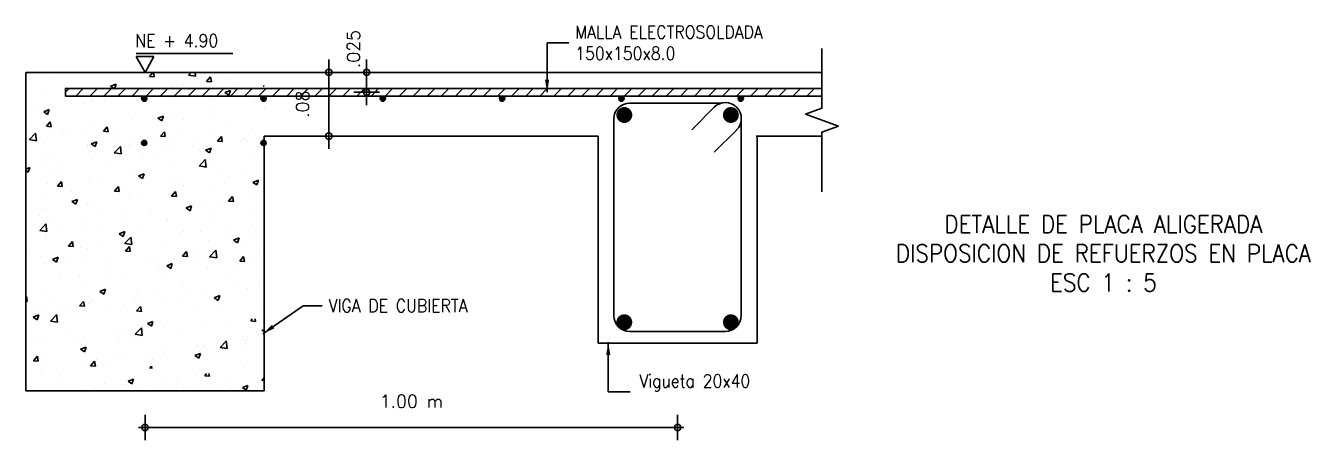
# Model space of a CAD drawing. Header units: feet. Extents: x -398 to 164, y -304 to 319.
# Drawn here: x -240.196 to -238.581, y -158.353 to -157.832 of the extents above; entities that cross this region are included whole.
import ezdxf

# ---------------------------------------------------------------- set-up
doc = ezdxf.new("R2010")
doc.units = ezdxf.units.FT
doc.header["$MEASUREMENT"] = 0
doc.layers.get('DEFPOINTS').update_dxf_attribs({"lineweight": 0})
for name, color, linetype in [('ACERO-2', 11, 'Continuous'), ('ACERO-3', 4, 'Continuous'), ('ACERO-4', 2, 'Continuous'), ('DIM', 7, 'Continuous'), ('ESTR', 7, 'Continuous'), ('FLECHAS', 7, 'Continuous'), ('HATCH', 9, 'Continuous'), ('PLACA', 3, 'Continuous'), ('PROV', 4, 'Continuous'), ('TEXTO', 7, 'Continuous')]:
    doc.layers.add(name, color=color, linetype=linetype)
doc.layers.add('TX', color=60, linetype='Continuous', lineweight=0)
doc.styles.add('D010N', font='romans.shx', dxfattribs={"height": 0.016})
doc.styles.add('ROMANS', font='romans.shx', dxfattribs={"width": 0.9})
doc.styles.add('SETEYCO', font='ROMANS.shx', dxfattribs={"width": 0.9, "height": 0.24})
doc.dimstyles.new('D010', dxfattribs={"dimtxt": 0.15, "dimasz": 0.008, "dimexe": 0, "dimexo": 0, "dimgap": 0.025, "dimtad": 1, "dimzin": 4, "dimdsep": 46, "dimtxsty": 'D010N', "dimblk1": 'DIMBLK', "dimblk2": 'DIMBLK', "dimsah": 1, "dimcen": 0.09, "dimse1": 1, "dimse2": 1, "dimclrd": 9, "dimclre": 256, "dimclrt": 256, "dimadec": 0, "dimazin": 0, "dimtfac": 6, "dimtix": 1, "dimtmove": 2, "dimatfit": 3, "dimfxl": 1, "dimtvp": 0.466667, "dimtolj": 1, "dimtzin": 4, "dimarcsym": 0})
doc.dimstyles.new('D010$7', dxfattribs={"dimtxt": 0.016, "dimasz": 0.016, "dimexe": 0, "dimexo": 0, "dimgap": 0.025, "dimtad": 1, "dimzin": 4, "dimdsep": 46, "dimtxsty": 'D010N', "dimblk1": 'DIMBLK', "dimblk2": 'DIMBLK', "dimsah": 1, "dimcen": 0.09, "dimse1": 1, "dimse2": 1, "dimclrd": 9, "dimclre": 256, "dimclrt": 256, "dimadec": 0, "dimazin": 0, "dimtfac": 6, "dimtix": 1, "dimtmove": 2, "dimatfit": 3, "dimfxl": 1, "dimtvp": 0.466667, "dimtolj": 1, "dimtzin": 4, "dimarcsym": 0})

# ---------------------------------------------------------------- blocks, each defined once
blk = doc.blocks.new('DIMBLK')
for q in [(0, 2), (0, -2), (-1, 0), (1, 0)]:
    blk.add_line((0, 0), q)
blk.add_circle((0, 0), 0.5)
blk = doc.blocks.new('*D336')
at = {"layer": 'DEFPOINTS', "color": 0, "transparency": 16777216}
for p in [(-239.8958, -157.8907), (-240.1458, -157.9157), (-239.7672, -157.9157)]:
    blk.add_point(p, dxfattribs=at)
at = {"layer": 'DIM', "color": 9, "lineweight": -2, "transparency": 16777216}
for p, q in [((-239.7672, -157.8827), (-239.7672, -157.8747)), ((-239.7672, -157.8907), (-239.7672, -157.9157)), ((-239.7672, -157.9237), (-239.7672, -157.9317))]:
    blk.add_line(p, q, dxfattribs=at)
at = {"layer": 'DIM', "color": 9, "lineweight": -2, "transparency": 16777216, "xscale": 0.008, "yscale": 0.008, "zscale": 0.008}
for p, rotation in [((-239.7672, -157.8907), 270), ((-239.7672, -157.9157), 90)]:
    blk.add_blockref('DIMBLK', p, dxfattribs=dict(at, rotation=rotation))
at = {"layer": 'DIM', "transparency": 16777216, "insert": (-239.7836, -157.8614), "char_height": 0.016, "attachment_point": 5, "rotation": 90, "style": 'D010N'}
blk.add_mtext('\\A1;.025', dxfattribs=at)
blk = doc.blocks.new('*D337')
at = {"layer": 'DEFPOINTS', "color": 0, "transparency": 16777216}
for p in [(-239.7672, -157.8907), (-239.8147, -157.9707), (-239.7672, -157.9707)]:
    blk.add_point(p, dxfattribs=at)
at = {"layer": 'DIM', "color": 9, "lineweight": -2, "transparency": 16777216}
for p, q in [((-239.8147, -157.8827), (-239.8147, -157.8747)), ((-239.8147, -157.8907), (-239.8147, -157.9707)), ((-239.8147, -157.9787), (-239.8147, -157.9867))]:
    blk.add_line(p, q, dxfattribs=at)
at = {"layer": 'DIM', "color": 9, "lineweight": -2, "transparency": 16777216, "xscale": 0.008, "yscale": 0.008, "zscale": 0.008}
for p, rotation in [((-239.8147, -157.8907), 270), ((-239.8147, -157.9707), 90)]:
    blk.add_blockref('DIMBLK', p, dxfattribs=dict(at, rotation=rotation))
at = {"layer": 'DIM', "transparency": 16777216, "insert": (-239.8477, -157.9307), "char_height": 0.016, "attachment_point": 5, "rotation": 90, "style": 'D010N'}
blk.add_mtext('\\A1;.08', dxfattribs=at)
blk = doc.blocks.new('nivel100')
at = {"layer": 'TEXTO'}
for p, q in [((-0.113, 0.238), (1.102, 0.238)), ((-0.113, 0.199), (0.112, 0.199)), ((-0.113, 0.199), (0, 0)), ((0.112, 0.199), (0, 0))]:
    blk.add_line(p, q, dxfattribs=at)
at = {"layer": 'TEXTO', "style": 'ROMANS', "width": 0.9}
blk.add_attdef('NE+0.00', (-0.123, 0.318), '', height=0.16, dxfattribs=at)
blk = doc.blocks.new('*D338')
at = {"layer": 'DEFPOINTS', "color": 0, "transparency": 16777216}
for p in [(-239.3762, -158.2307), (-240.0458, -158.2907), (-239.3762, -158.3367)]:
    blk.add_point(p, dxfattribs=at)
at = {"layer": 'DIM', "color": 9, "lineweight": -2, "transparency": 16777216}
blk.add_line((-240.0378, -158.3367), (-239.3842, -158.3367), dxfattribs=at)
at = {"layer": 'DIM', "color": 9, "lineweight": -2, "transparency": 16777216, "xscale": 0.008, "yscale": 0.008, "zscale": 0.008, "rotation": 180}
blk.add_blockref('DIMBLK', (-240.0458, -158.3367), dxfattribs=at)
at = {"layer": 'DIM', "color": 9, "lineweight": -2, "transparency": 16777216, "xscale": 0.008, "yscale": 0.008, "zscale": 0.008}
blk.add_blockref('DIMBLK', (-239.3762, -158.3367), dxfattribs=at)
at = {"layer": 'DIM', "transparency": 16777216, "insert": (-239.711, -158.3037), "char_height": 0.016, "attachment_point": 5, "style": 'D010N'}
blk.add_mtext('\\A1;1.00 m', dxfattribs=at)

msp = doc.modelspace()

# ---------------------------------------------------------------- hatches: boundary and pattern name
at = {"layer": 'ACERO-3'}
h = msp.add_hatch(color=256, dxfattribs=at)
edge = h.paths.add_edge_path()
edge.add_arc((-240.0468, -157.9237), 0.00325, 0, 360)
h = msp.add_hatch(color=256, dxfattribs=at)
edge = h.paths.add_edge_path()
edge.add_arc((-239.8968, -157.9237), 0.00325, 0, 360)
h = msp.add_hatch(color=256, dxfattribs=at)
edge = h.paths.add_edge_path()
edge.add_arc((-239.7468, -157.9237), 0.00325, 0, 360)
h = msp.add_hatch(color=256, dxfattribs=at)
edge = h.paths.add_edge_path()
edge.add_arc((-239.5968, -157.9237), 0.00325, 0, 360)
h = msp.add_hatch(color=256, dxfattribs=at)
edge = h.paths.add_edge_path()
edge.add_arc((-239.4468, -157.9237), 0.00325, 0, 360)
h = msp.add_hatch(color=256, dxfattribs=at)
edge = h.paths.add_edge_path()
edge.add_arc((-239.2968, -157.9237), 0.00325, 0, 360)
h = msp.add_hatch(color=256, dxfattribs=at)
edge = h.paths.add_edge_path()
edge.add_arc((-240.0468, -157.9792), 0.00325, 0, 360)
h = msp.add_hatch(color=256, dxfattribs=at)
edge = h.paths.add_edge_path()
edge.add_arc((-239.8968, -157.9792), 0.00325, 0, 360)
at = {"layer": 'HATCH'}
h = msp.add_hatch(dxfattribs=at)
h.set_pattern_fill('ANSI31', color=256, scale=0.1, style=0)
h.set_pattern_definition([(45, (-36.913182, -255.574644), (-0.00883883476, 0.00883883476), [])])
h.paths.add_polyline_path([(-239.1947, -157.9204), (-239.1947, -157.9109), (-240.1458, -157.9109), (-240.1458, -157.9204)])

# ---------------------------------------------------------------- linework, layer by layer
at = {"layer": 'ACERO-2'}
for p, q in [((-239.4365, -157.9293), (-239.321, -157.9293)), ((-239.3585, -157.9628), (-239.3302, -157.9345)), ((-239.4564, -158.1961), (-239.4564, -157.9474)), ((-239.2963, -157.9459), (-239.2963, -158.1961)), ((-239.3302, -157.9911), (-239.3019, -157.9628)), ((-239.3163, -158.2161), (-239.4364, -158.2161))]:
    msp.add_line(p, q, dxfattribs=at)
for centre, start, end in [((-239.4365, -157.9493), 90, 180), ((-239.3161, -157.9487), 315, 135), ((-239.4364, -158.1961), 180, 270), ((-239.3163, -158.1961), 270, 0)]:
    msp.add_arc(centre, 0.02, start, end, dxfattribs=at)
at = {"layer": 'ACERO-3'}
for centre in [(-240.0468, -157.9237), (-239.8968, -157.9237), (-239.7468, -157.9237), (-239.5968, -157.9237), (-239.4468, -157.9237), (-239.2968, -157.9237), (-240.0468, -157.9792), (-239.8968, -157.9792)]:
    msp.add_circle(centre, 0.00325, dxfattribs=at)
at = {"layer": 'ACERO-4'}
msp.add_lwpolyline([(-239.1947, -157.9204), (-240.1458, -157.9204), (-240.1458, -157.9109), (-239.1947, -157.9109)], dxfattribs=at)
at = {"layer": 'ESTR', "const_width": 0.01}
for points in [[(-239.4482, -157.9442, 1), (-239.4382, -157.9442, 1)], [(-239.3142, -157.9442, 1), (-239.3042, -157.9442, 1)], [(-239.4482, -158.2045, 1), (-239.4382, -158.2045, 1)], [(-239.3142, -158.2045, 1), (-239.3042, -158.2045, 1)]]:
    msp.add_lwpolyline(points, format="xyb", close=True, dxfattribs=at)
at = {"layer": 'HATCH'}
for p, q in [((-240.1518, -157.8909), (-240.1518, -157.8909)), ((-240.0401, -157.8957), (-240.0359, -157.8907)), ((-240.0342, -157.8962), (-240.0352, -157.8907)), ((-239.9911, -157.8943), (-239.9876, -157.8907)), ((-239.9822, -157.8956), (-239.9828, -157.8907)), ((-240.1635, -157.8973), (-240.1635, -157.8973)), ((-240.1586, -157.8986), (-240.1586, -157.8986)), ((-240.0892, -157.908), (-240.0822, -157.9053)), ((-240.0892, -157.908), (-240.0842, -157.9113)), ((-240.0842, -157.9113), (-240.0822, -157.9053)), ((-240.0401, -157.8957), (-240.0342, -157.8962)), ((-240.0109, -157.9097), (-240.0109, -157.9097)), ((-239.997, -157.9059), (-239.997, -157.9059)), ((-239.9911, -157.8943), (-239.9822, -157.8956)), ((-239.9707, -157.9098), (-239.9707, -157.9098)), ((-239.9684, -157.902), (-239.9636, -157.8962)), ((-239.9684, -157.902), (-239.9624, -157.9025)), ((-239.9624, -157.9025), (-239.9636, -157.8962)), ((-239.959, -157.9022), (-239.959, -157.9022)), ((-239.9387, -157.8959), (-239.9387, -157.8959)), ((-239.9328, -157.9048), (-239.9328, -157.9048)), ((-239.9077, -157.8951), (-239.9077, -157.8951)), ((-239.8967, -157.9082), (-239.8958, -157.9072)), ((-239.8967, -157.9082), (-239.8958, -157.9083)), ((-240.1732, -157.9153), (-240.1732, -157.9153)), ((-240.1198, -157.9175), (-240.1198, -157.9175)), ((-240.1136, -157.9259), (-240.1136, -157.9259)), ((-240.1128, -157.9231), (-240.1128, -157.9231)), ((-240.0664, -157.9198), (-240.0664, -157.9198)), ((-240.0614, -157.9161), (-240.0614, -157.9161)), ((-240.0589, -157.9214), (-240.0589, -157.9214)), ((-240.0553, -157.9159), (-240.0553, -157.9159)), ((-240.013, -157.922), (-240.013, -157.922)), ((-239.9957, -157.9131), (-239.9957, -157.9131)), ((-239.9597, -157.9243), (-239.9597, -157.9243)), ((-239.9455, -157.916), (-239.9385, -157.9133)), ((-239.9455, -157.916), (-239.9405, -157.9193)), ((-239.9405, -157.9193), (-239.9385, -157.9133)), ((-240.185, -157.938), (-240.185, -157.938)), ((-240.1732, -157.9402), (-240.1662, -157.9375)), ((-240.1732, -157.9402), (-240.1683, -157.9436)), ((-240.1719, -157.9359), (-240.1719, -157.9359)), ((-240.1683, -157.9436), (-240.1662, -157.9375)), ((-240.1647, -157.9306), (-240.1647, -157.9306)), ((-240.1218, -157.9297), (-240.1218, -157.9297)), ((-240.0968, -157.9264), (-240.0968, -157.9264)), ((-239.9602, -157.9355), (-239.9602, -157.9355)), ((-239.9089, -157.9284), (-239.9089, -157.9284)), ((-239.9063, -157.9265), (-239.9063, -157.9265)), ((-239.896, -157.936), (-239.896, -157.936)), ((-240.1697, -157.9584), (-240.1649, -157.9526)), ((-240.1697, -157.9584), (-240.1637, -157.9589)), ((-240.1637, -157.9589), (-240.1649, -157.9526)), ((-240.114, -157.9564), (-240.114, -157.9564)), ((-240.0627, -157.9494), (-240.0627, -157.9494)), ((-240.0295, -157.9482), (-240.0225, -157.9455)), ((-240.0295, -157.9482), (-240.0245, -157.9516)), ((-240.0245, -157.9516), (-240.0225, -157.9455)), ((-240.022, -157.9526), (-240.022, -157.9526)), ((-240.0122, -157.943), (-240.0122, -157.943)), ((-239.997, -157.9493), (-239.997, -157.9493)), ((-239.9591, -157.9443), (-239.9591, -157.9443)), ((-239.9428, -157.9556), (-239.9428, -157.9556)), ((-240.1927, -157.9664), (-240.1927, -157.9664)), ((-240.1913, -157.9752), (-240.1835, -157.967)), ((-240.1824, -157.9765), (-240.1835, -157.967)), ((-240.1659, -157.9639), (-240.1659, -157.9639)), ((-240.1481, -157.9692), (-240.1481, -157.9692)), ((-240.1393, -157.9686), (-240.1393, -157.9686)), ((-240.1231, -157.9659), (-240.1231, -157.9659)), ((-240.098, -157.9646), (-240.0932, -157.9589)), ((-240.098, -157.9646), (-240.092, -157.9652)), ((-240.092, -157.9652), (-240.0932, -157.9589)), ((-240.0859, -157.9709), (-240.0859, -157.9709)), ((-240.0852, -157.9609), (-240.0852, -157.9609)), ((-240.0325, -157.9731), (-240.0325, -157.9731)), ((-240.0263, -157.9709), (-240.0214, -157.9652)), ((-240.0263, -157.9709), (-240.0203, -157.9714)), ((-240.0203, -157.9714), (-240.0214, -157.9652)), ((-240.0011, -157.9656), (-240.0011, -157.9656)), ((-239.9614, -157.9688), (-239.9614, -157.9688)), ((-239.9545, -157.9772), (-239.9497, -157.9714)), ((-239.9486, -157.9777), (-239.9497, -157.9714)), ((-239.9101, -157.9617), (-239.9101, -157.9617)), ((-239.8973, -157.9721), (-239.8973, -157.9721)), ((-240.1913, -157.9751), (-240.1824, -157.9765)), ((-240.1716, -157.9798), (-240.1716, -157.9798)), ((-240.1182, -157.982), (-240.1182, -157.982)), ((-240.1177, -157.9856), (-240.1177, -157.9856)), ((-240.1152, -157.9897), (-240.1152, -157.9897)), ((-240.1135, -157.9805), (-240.1065, -157.9778)), ((-240.1135, -157.9805), (-240.1086, -157.9838)), ((-240.1086, -157.9838), (-240.1065, -157.9778)), ((-240.0846, -157.9917), (-240.0768, -157.9836)), ((-240.0757, -157.9931), (-240.0768, -157.9836)), ((-240.0648, -157.9843), (-240.0648, -157.9843)), ((-240.0639, -157.9827), (-240.0639, -157.9827)), ((-240.0594, -157.9756), (-240.0594, -157.9756)), ((-240.0233, -157.9887), (-240.0233, -157.9887)), ((-240.0134, -157.9763), (-240.0134, -157.9763)), ((-240.0114, -157.9866), (-240.0114, -157.9866)), ((-239.9854, -157.9837), (-239.9854, -157.9837)), ((-239.9791, -157.9754), (-239.9791, -157.9754)), ((-239.9771, -157.9875), (-239.9771, -157.9875)), ((-239.9698, -157.9885), (-239.9628, -157.9858)), ((-239.9698, -157.9885), (-239.9649, -157.9919)), ((-239.9648, -157.9919), (-239.9628, -157.9858)), ((-239.9581, -157.9888), (-239.9581, -157.9888)), ((-239.9545, -157.9772), (-239.9486, -157.9777)), ((-239.9258, -157.9776), (-239.9258, -157.9776)), ((-239.9223, -157.9754), (-239.9223, -157.9754)), ((-239.9188, -157.9775), (-239.9188, -157.9775)), ((-240.1761, -157.9956), (-240.1761, -157.9956)), ((-240.1672, -157.9972), (-240.1672, -157.9972)), ((-240.1494, -158.0053), (-240.1494, -158.0053)), ((-240.1115, -158.0003), (-240.1115, -158.0003)), ((-240.0846, -157.9917), (-240.0757, -157.9931)), ((-240.0483, -157.992), (-240.0483, -157.992)), ((-240.0355, -157.9975), (-240.0355, -157.9975)), ((-239.9779, -158.0083), (-239.9701, -158.0001)), ((-239.969, -158.0096), (-239.9701, -158.0001)), ((-239.9626, -158.002), (-239.9626, -158.002)), ((-239.9113, -157.995), (-239.9113, -157.995)), ((-239.9047, -157.9911), (-239.9047, -157.9911)), ((-240.1958, -158.0121), (-240.1906, -158.0101)), ((-240.1958, -158.0139), (-240.1926, -158.0161)), ((-240.1926, -158.0161), (-240.1906, -158.0101)), ((-240.1744, -158.0086), (-240.1744, -158.0086)), ((-240.1592, -158.0194), (-240.1592, -158.0194)), ((-240.1521, -158.0176), (-240.1521, -158.0176)), ((-240.1164, -158.023), (-240.1164, -158.023)), ((-240.1058, -158.0217), (-240.1058, -158.0217)), ((-240.0938, -158.0075), (-240.0938, -158.0075)), ((-240.0651, -158.0159), (-240.0651, -158.0159)), ((-240.0538, -158.0207), (-240.0468, -158.0181)), ((-240.0538, -158.0207), (-240.0489, -158.0241)), ((-240.0489, -158.0241), (-240.0468, -158.0181)), ((-240.0146, -158.0095), (-240.0146, -158.0095)), ((-240.0117, -158.0232), (-240.0117, -158.0232)), ((-239.9779, -158.0082), (-239.969, -158.0096)), ((-239.9486, -158.0149), (-239.9486, -158.0149)), ((-239.939, -158.0225), (-239.939, -158.0225)), ((-239.9236, -158.0116), (-239.9236, -158.0116)), ((-240.1684, -158.0305), (-240.1684, -158.0305)), ((-240.1558, -158.0336), (-240.151, -158.0278)), ((-240.1558, -158.0336), (-240.1499, -158.0341)), ((-240.1499, -158.0341), (-240.151, -158.0278)), ((-240.0841, -158.0399), (-240.0793, -158.0341)), ((-240.0781, -158.0404), (-240.0793, -158.0341)), ((-240.0747, -158.0314), (-240.0747, -158.0314)), ((-240.0524, -158.0239), (-240.0524, -158.0239)), ((-240.0496, -158.0282), (-240.0496, -158.0282)), ((-239.999, -158.0262), (-239.999, -158.0262)), ((-239.9973, -158.0325), (-239.9973, -158.0325)), ((-239.9639, -158.0353), (-239.9639, -158.0353)), ((-239.9457, -158.0285), (-239.9457, -158.0285)), ((-239.9125, -158.0283), (-239.9125, -158.0283)), ((-239.9101, -158.0288), (-239.9031, -158.0261)), ((-239.9101, -158.0288), (-239.9052, -158.0321)), ((-239.9052, -158.0321), (-239.9031, -158.0261)), ((-240.1757, -158.0447), (-240.1757, -158.0447)), ((-240.1379, -158.053), (-240.1309, -158.0503)), ((-240.1379, -158.053), (-240.1329, -158.0564)), ((-240.1378, -158.0398), (-240.1378, -158.0398)), ((-240.1329, -158.0564), (-240.1309, -158.0503)), ((-240.1139, -158.0525), (-240.1139, -158.0525)), ((-240.0841, -158.0399), (-240.0781, -158.0404)), ((-240.0663, -158.0492), (-240.0663, -158.0492)), ((-240.0556, -158.0425), (-240.0556, -158.0425)), ((-240.0158, -158.0428), (-240.0158, -158.0428)), ((-240.0124, -158.0461), (-240.0076, -158.0404)), ((-240.0124, -158.0461), (-240.0064, -158.0467)), ((-240.0064, -158.0467), (-240.0076, -158.0404)), ((-239.9749, -158.0543), (-239.9749, -158.0543)), ((-239.9499, -158.051), (-239.9499, -158.051)), ((-239.9407, -158.0524), (-239.9358, -158.0467)), ((-239.9407, -158.0524), (-239.9347, -158.0529)), ((-239.9347, -158.0529), (-239.9358, -158.0467)), ((-239.912, -158.046), (-239.912, -158.046)), ((-240.1787, -158.0705), (-240.1787, -158.0705)), ((-240.1722, -158.0626), (-240.1722, -158.0626)), ((-240.1696, -158.0638), (-240.1696, -158.0638)), ((-240.1177, -158.0563), (-240.1177, -158.0563)), ((-240.101, -158.0709), (-240.101, -158.0709)), ((-240.0759, -158.0676), (-240.0759, -158.0676)), ((-240.0381, -158.0626), (-240.0381, -158.0626)), ((-239.9942, -158.061), (-239.9872, -158.0583)), ((-239.9942, -158.061), (-239.9892, -158.0644)), ((-239.9892, -158.0644), (-239.9872, -158.0583)), ((-239.9651, -158.0686), (-239.9651, -158.0686)), ((-239.9137, -158.0616), (-239.9137, -158.0616)), ((-240.1781, -158.0891), (-240.1703, -158.081)), ((-240.1692, -158.0905), (-240.1703, -158.081)), ((-240.1641, -158.0792), (-240.1641, -158.0792)), ((-240.1576, -158.084), (-240.1576, -158.084)), ((-240.1253, -158.0728), (-240.1253, -158.0728)), ((-240.1042, -158.0862), (-240.1042, -158.0862)), ((-240.0719, -158.075), (-240.0719, -158.075)), ((-240.0675, -158.0825), (-240.0675, -158.0825)), ((-240.0185, -158.0773), (-240.0185, -158.0773)), ((-240.017, -158.0761), (-240.017, -158.0761)), ((-239.9651, -158.0796), (-239.9651, -158.0796)), ((-239.9431, -158.0822), (-239.9431, -158.0822)), ((-239.9383, -158.0855), (-239.9383, -158.0855)), ((-239.9117, -158.0818), (-239.9117, -158.0818)), ((-240.178, -158.0891), (-240.1692, -158.0905)), ((-240.1708, -158.0971), (-240.1708, -158.0971)), ((-240.142, -158.1088), (-240.1371, -158.1031)), ((-240.136, -158.1093), (-240.1371, -158.1031)), ((-240.1189, -158.0896), (-240.1189, -158.0896)), ((-240.0782, -158.0933), (-240.0712, -158.0906)), ((-240.0782, -158.0933), (-240.0732, -158.0966)), ((-240.0732, -158.0966), (-240.0712, -158.0906)), ((-240.0714, -158.1057), (-240.0636, -158.0976)), ((-240.0644, -158.102), (-240.0644, -158.102)), ((-240.0624, -158.107), (-240.0635, -158.0975)), ((-240.0597, -158.1022), (-240.0597, -158.1022)), ((-240.0508, -158.0885), (-240.0508, -158.0885)), ((-240.0014, -158.0922), (-240.0014, -158.0922)), ((-240.0012, -158.0937), (-240.0012, -158.0937)), ((-239.9974, -158.0907), (-239.9974, -158.0907)), ((-239.9762, -158.0904), (-239.9762, -158.0904)), ((-239.9663, -158.1019), (-239.9663, -158.1019)), ((-239.944, -158.093), (-239.944, -158.093)), ((-239.9345, -158.1013), (-239.9275, -158.0986)), ((-239.9345, -158.1013), (-239.9295, -158.1046)), ((-239.9295, -158.1046), (-239.9275, -158.0986)), ((-239.915, -158.0949), (-239.915, -158.0949)), ((-240.1904, -158.1186), (-240.1904, -158.1186)), ((-240.142, -158.1088), (-240.136, -158.1093)), ((-240.1273, -158.1103), (-240.1273, -158.1103)), ((-240.118, -158.1122), (-240.118, -158.1122)), ((-240.1022, -158.107), (-240.1022, -158.107)), ((-240.0713, -158.1056), (-240.0624, -158.107)), ((-240.0702, -158.1151), (-240.0654, -158.1093)), ((-240.0702, -158.1151), (-240.0643, -158.1156)), ((-240.0687, -158.1158), (-240.0687, -158.1158)), ((-240.0643, -158.1156), (-240.0654, -158.1093)), ((-240.0182, -158.1094), (-240.0182, -158.1094)), ((-239.9985, -158.1214), (-239.9937, -158.1156)), ((-239.9925, -158.1219), (-239.9937, -158.1156)), ((-239.9774, -158.1141), (-239.9774, -158.1141)), ((-239.9646, -158.1222), (-239.9568, -158.1141)), ((-239.9557, -158.1236), (-239.9568, -158.1141)), ((-239.9191, -158.1041), (-239.9191, -158.1041)), ((-239.9015, -158.1166), (-239.9015, -158.1166)), ((-240.1764, -158.1222), (-240.1764, -158.1222)), ((-240.172, -158.1304), (-240.172, -158.1304)), ((-240.1622, -158.1255), (-240.1552, -158.1228)), ((-240.1622, -158.1255), (-240.1572, -158.1289)), ((-240.1572, -158.1289), (-240.1552, -158.1228)), ((-240.1452, -158.1236), (-240.1452, -158.1236)), ((-240.1201, -158.1229), (-240.1201, -158.1229)), ((-240.0941, -158.1342), (-240.0941, -158.1342)), ((-240.0918, -158.1259), (-240.0918, -158.1259)), ((-240.0384, -158.1281), (-240.0384, -158.1281)), ((-240.0358, -158.1242), (-240.0358, -158.1242)), ((-240.0275, -158.1332), (-240.0275, -158.1332)), ((-240.0185, -158.1335), (-240.0115, -158.1308)), ((-240.0185, -158.1335), (-240.0135, -158.1369)), ((-240.0135, -158.1369), (-240.0115, -158.1308)), ((-240.0025, -158.1299), (-240.0025, -158.1299)), ((-239.9985, -158.1214), (-239.9925, -158.1219)), ((-239.985, -158.1304), (-239.985, -158.1304)), ((-239.9675, -158.1352), (-239.9675, -158.1352)), ((-239.9646, -158.1222), (-239.9557, -158.1236)), ((-239.9646, -158.1249), (-239.9646, -158.1249)), ((-239.9316, -158.1326), (-239.9316, -158.1326)), ((-239.9268, -158.1276), (-239.922, -158.1219)), ((-239.9268, -158.1276), (-239.9208, -158.1282)), ((-239.9208, -158.1282), (-239.922, -158.1219)), ((-239.9162, -158.1282), (-239.9162, -158.1282)), ((-240.1536, -158.1498), (-240.1536, -158.1498)), ((-240.1524, -158.1442), (-240.1524, -158.1442)), ((-240.1285, -158.1465), (-240.1285, -158.1465)), ((-240.0907, -158.1415), (-240.0907, -158.1415)), ((-240.07, -158.1491), (-240.07, -158.1491)), ((-240.0195, -158.1427), (-240.0195, -158.1427)), ((-239.9393, -158.1491), (-239.9393, -158.1491)), ((-240.1732, -158.1636), (-240.1732, -158.1636)), ((-240.1213, -158.1561), (-240.1213, -158.1561)), ((-240.1025, -158.1658), (-240.0955, -158.1631)), ((-240.1025, -158.1658), (-240.0975, -158.1691)), ((-240.0975, -158.1691), (-240.0955, -158.1631)), ((-239.9976, -158.1592), (-239.9976, -158.1592)), ((-239.9909, -158.1643), (-239.9909, -158.1643)), ((-239.9687, -158.1685), (-239.9687, -158.1685)), ((-239.9278, -158.156), (-239.9278, -158.156)), ((-239.9174, -158.1615), (-239.9174, -158.1615)), ((-239.9027, -158.1527), (-239.9027, -158.1527)), ((-240.1958, -158.173), (-240.195, -158.172)), ((-240.1958, -158.1781), (-240.1938, -158.1783)), ((-240.1938, -158.1783), (-240.195, -158.172)), ((-240.1646, -158.1747), (-240.1646, -158.1747)), ((-240.1281, -158.184), (-240.1233, -158.1783)), ((-240.1281, -158.184), (-240.1221, -158.1845)), ((-240.1221, -158.1845), (-240.1233, -158.1783)), ((-240.117, -158.1809), (-240.117, -158.1809)), ((-240.1142, -158.1792), (-240.1142, -158.1792)), ((-240.1113, -158.177), (-240.1113, -158.177)), ((-240.0712, -158.1824), (-240.0712, -158.1824)), ((-240.0579, -158.1792), (-240.0579, -158.1792)), ((-240.0564, -158.1903), (-240.0515, -158.1846)), ((-240.0559, -158.1692), (-240.0559, -158.1692)), ((-240.0538, -158.1726), (-240.0538, -158.1726)), ((-240.0504, -158.1908), (-240.0515, -158.1846)), ((-240.0288, -158.1693), (-240.0288, -158.1693)), ((-240.0207, -158.176), (-240.0207, -158.176)), ((-240.0045, -158.1815), (-240.0045, -158.1815)), ((-239.9588, -158.1738), (-239.9518, -158.1711)), ((-239.9588, -158.1738), (-239.9538, -158.1771)), ((-239.9538, -158.1771), (-239.9518, -158.1711)), ((-239.9511, -158.1837), (-239.9511, -158.1837)), ((-240.1865, -158.198), (-240.1795, -158.1953)), ((-240.1865, -158.198), (-240.1816, -158.2014)), ((-240.1816, -158.2014), (-240.1795, -158.1953)), ((-240.1799, -158.1892), (-240.1799, -158.1892)), ((-240.1745, -158.1969), (-240.1745, -158.1969)), ((-240.1725, -158.1892), (-240.1725, -158.1892)), ((-240.1648, -158.2031), (-240.157, -158.195)), ((-240.1559, -158.2044), (-240.157, -158.1949)), ((-240.1548, -158.1859), (-240.1548, -158.1859)), ((-240.1436, -158.1882), (-240.1436, -158.1882)), ((-240.1225, -158.1894), (-240.1225, -158.1894)), ((-240.0902, -158.1904), (-240.0902, -158.1904)), ((-240.0564, -158.1903), (-240.0504, -158.1908)), ((-239.9799, -158.1909), (-239.9798, -158.1908)), ((-239.9798, -158.1909), (-239.9798, -158.1908)), ((-239.9129, -158.2028), (-239.9109, -158.2004)), ((-239.9069, -158.2034), (-239.9075, -158.2004)), ((-239.8977, -158.186), (-239.8977, -158.186)), ((-240.1648, -158.2031), (-240.1559, -158.2044)), ((-240.0801, -158.2121), (-240.0801, -158.2121)), ((-240.0724, -158.2157), (-240.0724, -158.2157)), ((-240.0581, -158.2196), (-240.0503, -158.2115)), ((-240.0551, -158.2088), (-240.0551, -158.2088)), ((-240.0492, -158.221), (-240.0503, -158.2115)), ((-240.0428, -158.206), (-240.0358, -158.2034)), ((-240.0428, -158.206), (-240.0378, -158.2094)), ((-240.0378, -158.2094), (-240.0358, -158.2034)), ((-240.0219, -158.2093), (-240.0219, -158.2093)), ((-240.0172, -158.2038), (-240.0172, -158.2038)), ((-239.9699, -158.2018), (-239.9699, -158.2018)), ((-239.9434, -158.2088), (-239.9434, -158.2088)), ((-239.9129, -158.2028), (-239.9069, -158.2034)), ((-239.8991, -158.214), (-239.8958, -158.2163)), ((-240.1845, -158.2256), (-240.1845, -158.2256)), ((-240.1812, -158.2254), (-240.1812, -158.2254)), ((-240.1757, -158.2302), (-240.1757, -158.2302)), ((-240.1433, -158.2204), (-240.1433, -158.2204)), ((-240.1312, -158.2278), (-240.1312, -158.2278)), ((-240.1237, -158.2227), (-240.1237, -158.2227)), ((-240.0778, -158.2301), (-240.0778, -158.2301)), ((-240.06, -158.2288), (-240.06, -158.2288)), ((-240.0581, -158.2196), (-240.0492, -158.221)), ((-240.0244, -158.2323), (-240.0244, -158.2323)), ((-240.0017, -158.2188), (-240.0017, -158.2188)), ((-239.9553, -158.2316), (-239.9553, -158.2316)), ((-239.9514, -158.2362), (-239.9436, -158.2281)), ((-239.9424, -158.2375), (-239.9436, -158.228)), ((-239.9198, -158.228), (-239.9198, -158.228)), ((-239.9194, -158.2308), (-239.9194, -158.2308)), ((-239.9175, -158.2266), (-239.9175, -158.2266)), ((-240.1859, -158.253), (-240.1811, -158.2472)), ((-240.18, -158.2535), (-240.1811, -158.2472)), ((-240.1767, -158.2489), (-240.1767, -158.2489)), ((-240.1268, -158.2383), (-240.1198, -158.2356)), ((-240.1268, -158.2383), (-240.1219, -158.2416)), ((-240.1219, -158.2416), (-240.1198, -158.2356)), ((-240.1183, -158.2388), (-240.1183, -158.2388)), ((-240.0814, -158.2482), (-240.0814, -158.2482)), ((-240.0736, -158.249), (-240.0736, -158.249)), ((-240.0435, -158.2432), (-240.0435, -158.2432)), ((-240.0231, -158.2426), (-240.0231, -158.2426)), ((-239.9831, -158.2463), (-239.9761, -158.2436)), ((-239.9831, -158.2463), (-239.9782, -158.2497)), ((-239.9804, -158.2349), (-239.9804, -158.2349)), ((-239.9782, -158.2497), (-239.9761, -158.2436)), ((-239.9777, -158.2408), (-239.9777, -158.2408)), ((-239.9712, -158.2351), (-239.9712, -158.2351)), ((-239.971, -158.2346), (-239.971, -158.2346)), ((-239.9513, -158.2362), (-239.9424, -158.2375)), ((-239.9176, -158.2368), (-239.9176, -158.2368)), ((-240.1859, -158.253), (-240.18, -158.2535)), ((-240.1769, -158.2635), (-240.1769, -158.2635)), ((-240.1696, -158.2598), (-240.1696, -158.2598)), ((-240.125, -158.256), (-240.125, -158.256)), ((-240.1142, -158.2592), (-240.1094, -158.2535)), ((-240.1142, -158.2592), (-240.1082, -158.2598)), ((-240.1082, -158.2598), (-240.1094, -158.2535)), ((-240.1064, -158.2515), (-240.1064, -158.2515)), ((-240.0944, -158.2608), (-240.0944, -158.2608)), ((-240.0399, -158.2624), (-240.0377, -158.2598)), ((-240.0372, -158.2624), (-240.0377, -158.2598)), ((-240.0361, -158.2508), (-240.0361, -158.2508)), ((-239.921, -158.2613), (-239.921, -158.2613)), ((-240.1527, -158.2708), (-240.1527, -158.2708)), ((-240.1506, -158.2789), (-240.1506, -158.2789)), ((-240.0972, -158.2812), (-240.0972, -158.2812)), ((-240.0672, -158.2786), (-240.0601, -158.2759)), ((-240.0672, -158.2786), (-240.0622, -158.2819)), ((-240.0622, -158.2819), (-240.0601, -158.2759)), ((-240.0243, -158.2759), (-240.0243, -158.2759)), ((-240.0067, -158.2743), (-240.0067, -158.2743)), ((-239.9816, -158.271), (-239.9816, -158.271)), ((-239.9708, -158.2718), (-239.9683, -158.2689)), ((-239.9708, -158.2718), (-239.9648, -158.2723)), ((-239.9648, -158.2723), (-239.9654, -158.2689)), ((-239.9395, -158.2758), (-239.9395, -158.2758)), ((-239.899, -158.2781), (-239.8958, -158.2742)), ((-240.1829, -158.2901), (-240.1829, -158.2901)), ((-240.1262, -158.2893), (-240.1262, -158.2893)), ((-240.1077, -158.2876), (-240.1077, -158.2876)), ((-240.0748, -158.2823), (-240.0748, -158.2823)), ((-240.0698, -158.2827), (-240.0698, -158.2827)), ((-240.0439, -158.2834), (-240.0439, -158.2834)), ((-239.9979, -158.2858), (-239.9979, -158.2858)), ((-239.9905, -158.2857), (-239.9905, -158.2857)), ((-239.9371, -158.2879), (-239.9371, -158.2879)), ((-239.9234, -158.2866), (-239.9164, -158.2839)), ((-239.9234, -158.2866), (-239.9185, -158.2899)), ((-239.9185, -158.2899), (-239.9164, -158.2839))]:
    msp.add_line(p, q, dxfattribs=at)
at = {"layer": 'PLACA'}
for p, q in [((-240.1958, -158.2907), (-240.1958, -157.8907)), ((-240.1958, -157.8907), (-239.8958, -157.8907)), ((-239.8958, -157.8907), (-239.1947, -157.8907)), ((-239.4762, -157.9707), (-239.8958, -157.9707)), ((-239.8958, -157.9707), (-239.8958, -158.2907)), ((-239.4762, -158.2307), (-239.4762, -157.9707)), ((-239.1959, -157.9707), (-239.2774, -157.9707)), ((-239.2762, -157.9707), (-239.2762, -158.2307)), ((-239.2762, -158.2307), (-239.4762, -158.2307)), ((-239.8958, -158.2907), (-240.1958, -158.2907))]:
    msp.add_line(p, q, dxfattribs=at)
at = {"layer": 'PROV', "linetype": 'Continuous'}
msp.add_lwpolyline([(-239.1947, -157.8607), (-239.1947, -157.9357), (-239.2153, -157.9432), (-239.1741, -157.9582), (-239.1947, -157.9657), (-239.1947, -158.0407)], dxfattribs=at)

# ---------------------------------------------------------------- block references
at = {"xscale": 0.1, "yscale": 0.1, "zscale": 0.1}
msp.add_blockref('nivel100', (-240.0458, -157.8907), dxfattribs=at).add_auto_attribs({'NE+0.00': 'NE + 4.90'})

# ---------------------------------------------------------------- texts
at = {"layer": 'TEXTO', "char_height": 0.016, "attachment_point": 4, "style": 'SETEYCO'}
for s, insert in [('MALLA ELECTROSOLDADA \\P150x150x8.0', (-239.5049, -157.8534)), ('VIGA DE CUBIERTA', (-239.815, -158.1837)), ('Vigueta 20x40', (-239.4243, -158.2809))]:
    msp.add_mtext(s, dxfattribs=dict(at, insert=insert))
at = {"layer": 'TX', "insert": (-238.8408, -158.118), "char_height": 0.022, "attachment_point": 5, "style": 'SETEYCO'}
msp.add_mtext('DETALLE DE PLACA ALIGERADA\\PDISPOSICION DE REFUERZOS EN PLACA\\PESC 1 : 5', dxfattribs=at)

# ---------------------------------------------------------------- dimensions: what is measured, and where the dimension line sits
at = {"layer": 'DIM'}
dim = msp.add_linear_dim(base=(-239.7672, -157.9157), p1=(-239.8958, -157.8907), p2=(-240.1458, -157.9157), angle=90, dimstyle='D010', override={"dimdec": 3}, dxfattribs=at)
dim.commit()
dim.dimension.update_dxf_attribs({"geometry": '*D336', "text_midpoint": (-239.7836, -157.8614), "dimtype": 160})
dim = msp.add_linear_dim(base=(-239.8147, -157.9707), p1=(-239.7672, -157.8907), p2=(-239.7672, -157.9707), angle=90, dimstyle='D010', dxfattribs=at)
dim.commit()
dim.dimension.update_dxf_attribs({"geometry": '*D337', "text_midpoint": (-239.8477, -157.9307)})
dim = msp.add_linear_dim(base=(-239.3762, -158.3367), p1=(-240.0458, -158.2907), p2=(-239.3762, -158.2307), text='1.00 m', dimstyle='D010', dxfattribs=at)
dim.commit()
dim.dimension.update_dxf_attribs({"geometry": '*D338', "text_midpoint": (-239.711, -158.3037)})

# ---------------------------------------------------------------- leaders
at = {"layer": 'FLECHAS'}
for points in [[(-239.5403, -157.9157), (-239.5403, -157.8534), (-239.5129, -157.8534)], [(-239.8978, -158.2191), (-239.847, -158.1837), (-239.823, -158.1837)], [(-239.4634, -158.2297), (-239.4634, -158.2919), (-239.436, -158.2919)]]:
    msp.add_leader(points, dimstyle='D010$7', override={"dimgap": 0.025, "dimtad": 0}, dxfattribs=at)

doc.saveas('drawing.dxf')
